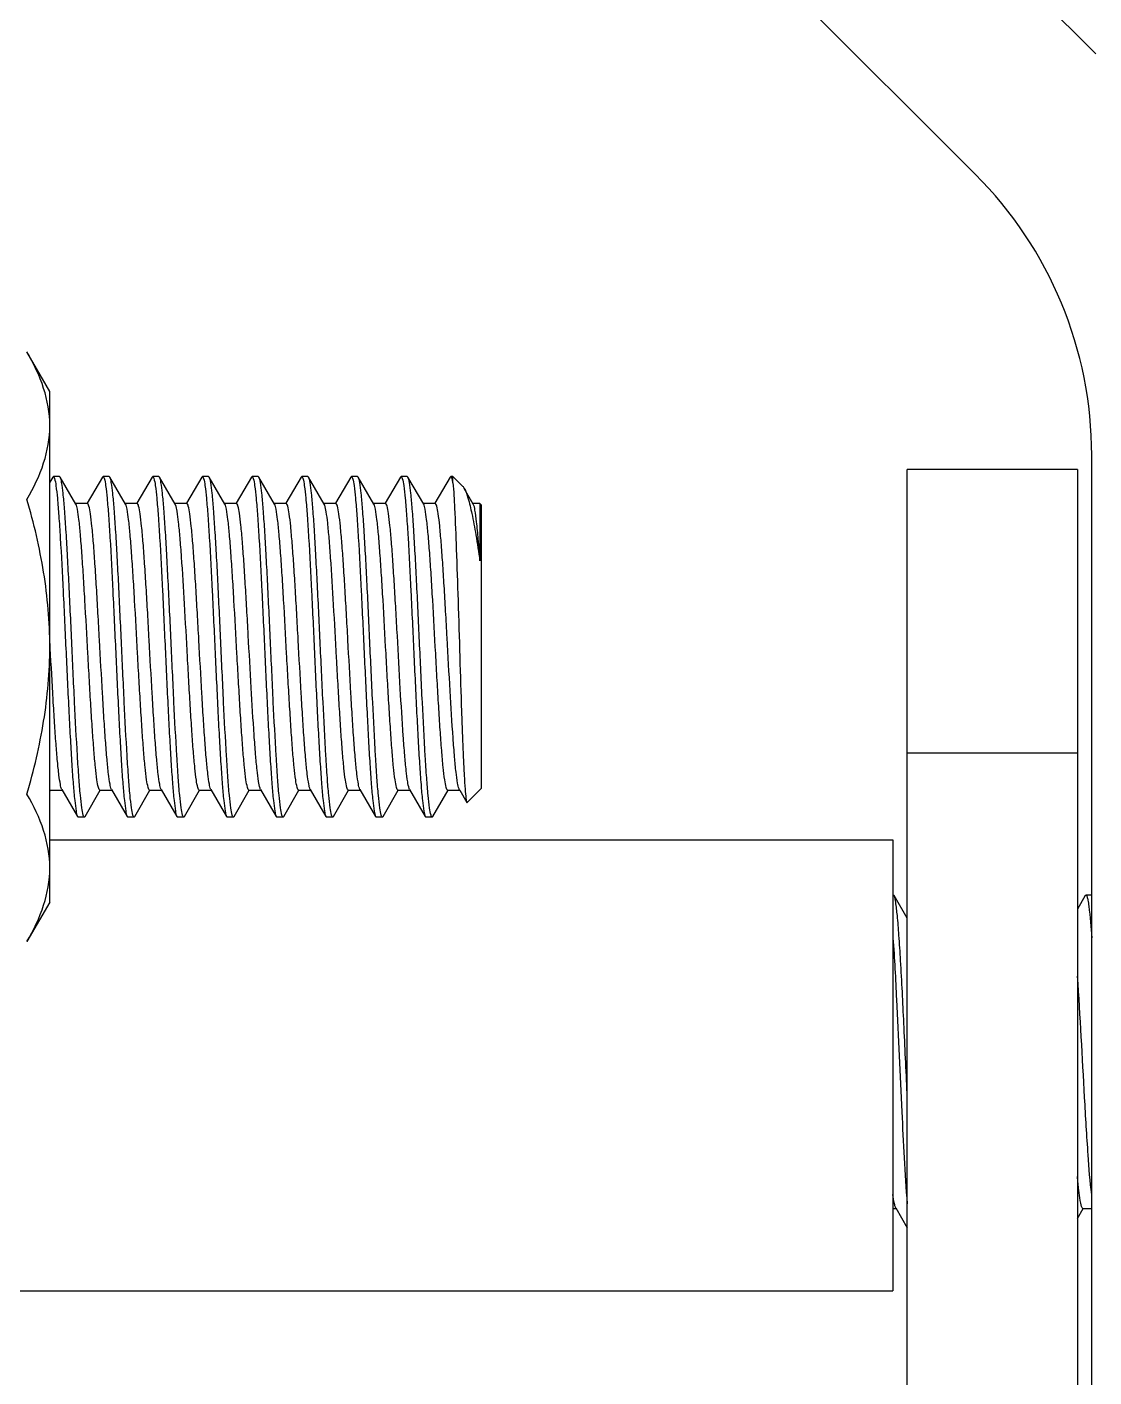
# Model space of a CAD drawing. Extents: x -191212 to 1245715665, y -234495 to 250873.
# Drawn here: x 180592.1 to 180719.2, y 130495.1 to 130656 of the extents above; entities that cross this region are included whole.
import ezdxf

# ---------------------------------------------------------------- set-up
doc = ezdxf.new("R2010")
doc.units = 0
doc.header["$LTSCALE"] = 500
doc.layers.get('0').update_dxf_attribs({"linetype": 'CONTINUOUS'})
doc.layers.add('PUB_TEXT', color=7, linetype='CONTINUOUS')

# ---------------------------------------------------------------- blocks, each defined once
blk = doc.blocks.new('deeeeee')
at = {"linetype": 'Continuous'}
for p, q in [((-471557.75, -353673.87), (-471428.16, -353803.46)), ((-471449.73, -353825.02), (-471579.32, -353695.43)), ((-471615.4, -353863.91), (-471619.48, -353856.83)), ((-471615.4, -353955.36), (-471615.4, -353863.91)), ((-471428.89, -354091.31), (-471428.89, -353875.33)), ((-471461.92, -354209.06), (-471461.92, -353877.87)), ((-471431.43, -353877.87), (-471461.92, -353877.87)), ((-471431.43, -353877.87), (-471431.43, -354345.41)), ((-471614.88, -353879.24), (-471615.4, -353880.14)), ((-471614.88, -353879.24), (-471614.76, -353879.14)), ((-471613.65, -353879.14), (-471614.76, -353879.14)), ((-471613.65, -353879.14), (-471614.76, -353879.14)), ((-471614.76, -353879.14), (-471614.75, -353879.14)), ((-471613.54, -353879.24), (-471613.65, -353879.14)), ((-471610.73, -353884.09), (-471613.54, -353879.24)), ((-471605.98, -353879.24), (-471608.71, -353883.94)), ((-471605.98, -353879.24), (-471605.87, -353879.14)), ((-471604.76, -353879.14), (-471605.87, -353879.14)), ((-471604.76, -353879.14), (-471605.87, -353879.14)), ((-471605.87, -353879.14), (-471605.85, -353879.14)), ((-471604.64, -353879.24), (-471604.76, -353879.14)), ((-471601.84, -353884.09), (-471604.64, -353879.24)), ((-471597.09, -353879.24), (-471599.81, -353883.94)), ((-471597.09, -353879.24), (-471596.98, -353879.14)), ((-471595.86, -353879.14), (-471596.98, -353879.14)), ((-471595.86, -353879.14), (-471596.98, -353879.14)), ((-471596.98, -353879.14), (-471596.96, -353879.14)), ((-471595.75, -353879.24), (-471595.86, -353879.14)), ((-471592.94, -353884.09), (-471595.75, -353879.24)), ((-471588.2, -353879.24), (-471590.92, -353883.94)), ((-471588.2, -353879.24), (-471588.08, -353879.14)), ((-471586.97, -353879.14), (-471588.08, -353879.14)), ((-471586.97, -353879.14), (-471588.08, -353879.14)), ((-471588.08, -353879.14), (-471588.07, -353879.14)), ((-471586.86, -353879.24), (-471586.97, -353879.14)), ((-471584.05, -353884.09), (-471586.86, -353879.24)), ((-471579.3, -353879.24), (-471582.03, -353883.94)), ((-471579.3, -353879.24), (-471579.19, -353879.14)), ((-471578.08, -353879.14), (-471579.19, -353879.14)), ((-471578.08, -353879.14), (-471579.19, -353879.14)), ((-471579.19, -353879.14), (-471579.17, -353879.14)), ((-471577.96, -353879.24), (-471578.08, -353879.14)), ((-471575.16, -353884.09), (-471577.96, -353879.24)), ((-471570.41, -353879.24), (-471573.13, -353883.94)), ((-471570.41, -353879.24), (-471570.3, -353879.14)), ((-471569.18, -353879.14), (-471570.3, -353879.14)), ((-471569.18, -353879.14), (-471570.3, -353879.14)), ((-471570.3, -353879.14), (-471570.28, -353879.14)), ((-471569.07, -353879.24), (-471569.18, -353879.14)), ((-471566.26, -353884.09), (-471569.07, -353879.24)), ((-471561.52, -353879.24), (-471564.24, -353883.94)), ((-471561.52, -353879.24), (-471561.4, -353879.14)), ((-471560.29, -353879.14), (-471561.4, -353879.14)), ((-471560.29, -353879.14), (-471561.4, -353879.14)), ((-471561.4, -353879.14), (-471561.38, -353879.14)), ((-471560.18, -353879.24), (-471560.29, -353879.14)), ((-471557.37, -353884.09), (-471560.18, -353879.24)), ((-471552.62, -353879.24), (-471555.35, -353883.94)), ((-471552.62, -353879.24), (-471552.51, -353879.14)), ((-471551.4, -353879.14), (-471552.51, -353879.14)), ((-471551.4, -353879.14), (-471552.51, -353879.14)), ((-471552.51, -353879.14), (-471552.49, -353879.14)), ((-471551.28, -353879.24), (-471551.4, -353879.14)), ((-471548.47, -353884.09), (-471551.28, -353879.24)), ((-471543.73, -353879.24), (-471546.45, -353883.94)), ((-471543.61, -353879.14), (-471543.73, -353879.24)), ((-471543.23, -353879.14), (-471543.61, -353879.14)), ((-471541.51, -353880.86), (-471543.23, -353879.14)), ((-471543.23, -353880.25), (-471543.23, -353879.14)), ((-471539.58, -353884.09), (-471541.22, -353881.26)), ((-471608.66, -353883.97), (-471610.8, -353883.97)), ((-471599.76, -353883.97), (-471601.9, -353883.97)), ((-471590.87, -353883.97), (-471593.01, -353883.97)), ((-471592.87, -353884.23), (-471592.94, -353884.09)), ((-471581.98, -353883.97), (-471584.12, -353883.97)), ((-471573.08, -353883.97), (-471575.22, -353883.97)), ((-471564.19, -353883.97), (-471566.33, -353883.97)), ((-471566.18, -353884.27), (-471566.26, -353884.09)), ((-471555.3, -353883.97), (-471557.44, -353883.97)), ((-471546.4, -353883.97), (-471548.54, -353883.97)), ((-471538.4, -353883.97), (-471539.65, -353883.97)), ((-471538.15, -353884.22), (-471538.4, -353883.97)), ((-471538.4, -353883.97), (-471538.4, -353894.23)), ((-471538.15, -353884.22), (-471538.15, -353935.04)), ((-471615.33, -353909.63), (-471615.4, -353908.39)), ((-471615.31, -353909.95), (-471615.33, -353909.63)), ((-471431.43, -353928.69), (-471461.92, -353928.69)), ((-471615.4, -353935.56), (-471615.26, -353935.33)), ((-471615.31, -353935.3), (-471613.17, -353935.3)), ((-471613.24, -353935.18), (-471610.43, -353940.03)), ((-471609.09, -353940.03), (-471606.37, -353935.33)), ((-471606.42, -353935.3), (-471604.28, -353935.3)), ((-471604.34, -353935.18), (-471601.54, -353940.03)), ((-471600.2, -353940.03), (-471597.47, -353935.33)), ((-471597.52, -353935.3), (-471595.38, -353935.3)), ((-471595.45, -353935.18), (-471592.64, -353940.03)), ((-471591.3, -353940.03), (-471588.58, -353935.33)), ((-471588.63, -353935.3), (-471586.49, -353935.3)), ((-471586.56, -353935.18), (-471583.75, -353940.03)), ((-471582.41, -353940.03), (-471579.69, -353935.33)), ((-471579.74, -353935.3), (-471577.6, -353935.3)), ((-471577.66, -353935.18), (-471574.86, -353940.03)), ((-471573.52, -353940.03), (-471570.79, -353935.33)), ((-471570.84, -353935.3), (-471568.7, -353935.3)), ((-471568.77, -353935.18), (-471565.96, -353940.03)), ((-471564.62, -353940.03), (-471561.9, -353935.33)), ((-471561.95, -353935.3), (-471559.81, -353935.3)), ((-471559.88, -353935.18), (-471557.07, -353940.03)), ((-471555.73, -353940.03), (-471553.01, -353935.33)), ((-471553.06, -353935.3), (-471550.92, -353935.3)), ((-471550.98, -353935.18), (-471551.06, -353935)), ((-471550.98, -353935.18), (-471548.18, -353940.03)), ((-471546.84, -353940.03), (-471544.11, -353935.33)), ((-471544.16, -353935.3), (-471542.02, -353935.3)), ((-471542.09, -353935.18), (-471542.13, -353935.09)), ((-471542.09, -353935.18), (-471542.02, -353935.3)), ((-471542.02, -353935.3), (-471540.73, -353937.52)), ((-471538.15, -353935.04), (-471540.66, -353937.55)), ((-471540.73, -353937.52), (-471540.66, -353937.55)), ((-471610.43, -353940.03), (-471610.32, -353940.13)), ((-471609.2, -353940.13), (-471610.32, -353940.13)), ((-471609.2, -353940.13), (-471610.32, -353940.13)), ((-471609.2, -353940.13), (-471609.22, -353940.12)), ((-471609.09, -353940.03), (-471609.2, -353940.13)), ((-471601.54, -353940.03), (-471601.42, -353940.13)), ((-471600.31, -353940.13), (-471601.42, -353940.13)), ((-471600.31, -353940.13), (-471601.42, -353940.13)), ((-471600.31, -353940.13), (-471600.33, -353940.12)), ((-471600.2, -353940.03), (-471600.31, -353940.13)), ((-471592.64, -353940.03), (-471592.53, -353940.13)), ((-471591.42, -353940.13), (-471592.53, -353940.13)), ((-471591.42, -353940.13), (-471592.53, -353940.13)), ((-471591.42, -353940.13), (-471591.43, -353940.12)), ((-471591.3, -353940.03), (-471591.42, -353940.13)), ((-471583.75, -353940.03), (-471583.64, -353940.13)), ((-471582.52, -353940.13), (-471583.64, -353940.13)), ((-471582.52, -353940.13), (-471583.64, -353940.13)), ((-471582.52, -353940.13), (-471582.54, -353940.12)), ((-471582.41, -353940.03), (-471582.52, -353940.13)), ((-471574.86, -353940.03), (-471574.74, -353940.13)), ((-471573.63, -353940.13), (-471574.74, -353940.13)), ((-471573.63, -353940.13), (-471574.74, -353940.13)), ((-471573.63, -353940.13), (-471573.65, -353940.12)), ((-471573.52, -353940.03), (-471573.63, -353940.13)), ((-471565.96, -353940.03), (-471565.85, -353940.13)), ((-471564.74, -353940.13), (-471565.85, -353940.13)), ((-471564.74, -353940.13), (-471565.85, -353940.13)), ((-471564.74, -353940.13), (-471564.75, -353940.12)), ((-471564.62, -353940.03), (-471564.74, -353940.13)), ((-471557.07, -353940.03), (-471556.96, -353940.13)), ((-471555.84, -353940.13), (-471556.96, -353940.13)), ((-471555.84, -353940.13), (-471556.96, -353940.13)), ((-471555.84, -353940.13), (-471555.86, -353940.12)), ((-471555.73, -353940.03), (-471555.84, -353940.13)), ((-471548.18, -353940.03), (-471548.06, -353940.13)), ((-471546.95, -353940.13), (-471548.06, -353940.13)), ((-471546.95, -353940.13), (-471548.06, -353940.13)), ((-471546.95, -353940.13), (-471546.97, -353940.12)), ((-471546.84, -353940.03), (-471546.95, -353940.13)), ((-471615.4, -353944.19), (-471464.46, -353944.19)), ((-471464.46, -353944.19), (-471464.46, -354024.99)), ((-471615.4, -353955.36), (-471619.48, -353962.44)), ((-471464.26, -353954.2), (-471464.38, -353954.1)), ((-471461.92, -353958.24), (-471464.26, -353954.2)), ((-471430.03, -353954.2), (-471431.43, -353956.62)), ((-471430.03, -353954.2), (-471429.91, -353954.1)), ((-471428.8, -353954.1), (-471429.91, -353954.1)), ((-471428.8, -353954.1), (-471429.91, -353954.1)), ((-471464.46, -354010.26), (-471463.83, -354010.26)), ((-471463.96, -354010.14), (-471461.92, -354013.67)), ((-471431.43, -354012.04), (-471430.39, -354010.26)), ((-471430.46, -354010.26), (-471428.89, -354010.26)), ((-471662.98, -354024.99), (-471464.46, -354024.99))]:
    blk.add_line(p, q, dxfattribs=at)
blk.add_arc((-471500.03, -353875.33), 71.15, 0, 45, dxfattribs=at)
for points, knots in [([(-471615.4, -353870.03), (-471615.4, -353867.78), (-471616.24, -353863.11), (-471618.28, -353858.9), (-471619.48, -353856.83)], [0, 0, 0, 0, 0.485069, 1, 1, 1, 1]), ([(-471619.48, -353883.23), (-471618.28, -353881.16), (-471616.24, -353876.95), (-471615.4, -353872.29), (-471615.4, -353870.03)], [0, 0, 0, 0, 0.514931, 1, 1, 1, 1]), ([(-471614.75, -353879.14), (-471614.73, -353879.15), (-471614.62, -353879.23), (-471614.59, -353879.36), (-471614.56, -353879.47)], [0, 0, 0, 0, 0.14607, 1, 1, 1, 1]), ([(-471614.56, -353879.47), (-471614.42, -353879.89), (-471614.25, -353881.09), (-471614, -353883.32), (-471613.76, -353886.43), (-471613.4, -353891.99), (-471612.98, -353900.15), (-471612.5, -353910.59), (-471612.08, -353919.47), (-471611.73, -353926.15), (-471611.48, -353930.45), (-471611.23, -353934.05), (-471611, -353936.87), (-471610.73, -353938.75), (-471610.59, -353939.74), (-471610.43, -353940.03)], [0, 0, 0, 0, 0.021893, 0.059338, 0.11121, 0.175832, 0.33449, 0.514559, 0.692469, 0.77323, 0.844901, 0.90513, 0.951948, 0.983856, 1, 1, 1, 1]), ([(-471609.41, -353939.8), (-471609.55, -353939.38), (-471609.72, -353938.18), (-471609.97, -353935.95), (-471610.21, -353932.84), (-471610.57, -353927.28), (-471610.99, -353919.13), (-471611.47, -353908.68), (-471611.88, -353899.8), (-471612.23, -353893.12), (-471612.48, -353888.82), (-471612.74, -353885.21), (-471612.96, -353882.4), (-471613.23, -353880.52), (-471613.37, -353879.52), (-471613.54, -353879.24)], [0, 0, 0, 0, 0.02187, 0.059297, 0.111154, 0.175764, 0.334422, 0.514507, 0.692435, 0.773208, 0.844889, 0.905123, 0.951944, 0.983855, 1, 1, 1, 1]), ([(-471605.85, -353879.14), (-471605.83, -353879.15), (-471605.73, -353879.23), (-471605.7, -353879.36), (-471605.66, -353879.46)], [0, 0, 0, 0, 0.146483, 1, 1, 1, 1]), ([(-471605.66, -353879.46), (-471605.53, -353879.88), (-471605.35, -353881.08), (-471605.1, -353883.31), (-471604.86, -353886.42), (-471604.5, -353891.98), (-471604.09, -353900.13), (-471603.6, -353910.58), (-471603.19, -353919.46), (-471602.84, -353926.14), (-471602.59, -353930.45), (-471602.34, -353934.05), (-471602.11, -353936.87), (-471601.84, -353938.75), (-471601.7, -353939.74), (-471601.54, -353940.03)], [0, 0, 0, 0, 0.021833, 0.05923, 0.111064, 0.175659, 0.33431, 0.514413, 0.692368, 0.773157, 0.844855, 0.905103, 0.951934, 0.983852, 1, 1, 1, 1]), ([(-471600.52, -353939.8), (-471600.65, -353939.38), (-471600.83, -353938.18), (-471601.08, -353935.95), (-471601.32, -353932.84), (-471601.68, -353927.28), (-471602.09, -353919.12), (-471602.58, -353908.67), (-471602.99, -353899.8), (-471603.34, -353893.12), (-471603.59, -353888.82), (-471603.84, -353885.21), (-471604.07, -353882.4), (-471604.34, -353880.52), (-471604.48, -353879.52), (-471604.64, -353879.24)], [0, 0, 0, 0, 0.02189, 0.059333, 0.111204, 0.175825, 0.334482, 0.514553, 0.692464, 0.773225, 0.844897, 0.905128, 0.951947, 0.983856, 1, 1, 1, 1]), ([(-471596.96, -353879.14), (-471596.94, -353879.15), (-471596.84, -353879.23), (-471596.8, -353879.36), (-471596.77, -353879.46)], [0, 0, 0, 0, 0.14739, 1, 1, 1, 1]), ([(-471596.77, -353879.46), (-471596.64, -353879.87), (-471596.46, -353881.06), (-471596.21, -353883.29), (-471595.97, -353886.39), (-471595.61, -353891.95), (-471595.19, -353900.1), (-471594.71, -353910.56), (-471594.3, -353919.44), (-471593.95, -353926.13), (-471593.7, -353930.44), (-471593.44, -353934.05), (-471593.22, -353936.87), (-471592.95, -353938.75), (-471592.81, -353939.74), (-471592.64, -353940.03)], [0, 0, 0, 0, 0.021699, 0.058987, 0.110742, 0.175283, 0.333897, 0.514056, 0.692114, 0.772961, 0.844719, 0.905022, 0.951896, 0.98384, 1, 1, 1, 1]), ([(-471591.62, -353939.8), (-471591.76, -353939.38), (-471591.93, -353938.19), (-471592.18, -353935.96), (-471592.42, -353932.85), (-471592.78, -353927.29), (-471593.2, -353919.13), (-471593.68, -353908.68), (-471594.1, -353899.8), (-471594.45, -353893.12), (-471594.7, -353888.82), (-471594.95, -353885.21), (-471595.18, -353882.4), (-471595.45, -353880.52), (-471595.59, -353879.52), (-471595.75, -353879.24)], [0, 0, 0, 0, 0.021836, 0.059237, 0.111077, 0.175677, 0.334321, 0.514424, 0.692372, 0.773156, 0.844853, 0.905103, 0.951936, 0.983852, 1, 1, 1, 1]), ([(-471588.07, -353879.14), (-471588.05, -353879.15), (-471587.94, -353879.23), (-471587.91, -353879.36), (-471587.88, -353879.47)], [0, 0, 0, 0, 0.146196, 1, 1, 1, 1]), ([(-471587.88, -353879.47), (-471587.74, -353879.89), (-471587.57, -353881.08), (-471587.32, -353883.32), (-471587.08, -353886.43), (-471586.72, -353891.98), (-471586.3, -353900.14), (-471585.81, -353910.59), (-471585.4, -353919.47), (-471585.05, -353926.15), (-471584.8, -353930.45), (-471584.55, -353934.05), (-471584.32, -353936.87), (-471584.05, -353938.75), (-471583.91, -353939.74), (-471583.75, -353940.03)], [0, 0, 0, 0, 0.021874, 0.059306, 0.111169, 0.175785, 0.334437, 0.514518, 0.69244, 0.773206, 0.844885, 0.905122, 0.951944, 0.983855, 1, 1, 1, 1]), ([(-471582.73, -353939.81), (-471582.86, -353939.39), (-471583.04, -353938.2), (-471583.29, -353935.97), (-471583.53, -353932.87), (-471583.89, -353927.31), (-471584.31, -353919.16), (-471584.79, -353908.7), (-471585.2, -353899.82), (-471585.55, -353893.13), (-471585.8, -353888.83), (-471586.06, -353885.22), (-471586.28, -353882.4), (-471586.55, -353880.52), (-471586.69, -353879.52), (-471586.86, -353879.24)], [0, 0, 0, 0, 0.021728, 0.059039, 0.110811, 0.175364, 0.333989, 0.514137, 0.692171, 0.773007, 0.844751, 0.905041, 0.951904, 0.983842, 1, 1, 1, 1]), ([(-471579.17, -353879.14), (-471579.15, -353879.15), (-471579.05, -353879.23), (-471579.01, -353879.36), (-471578.98, -353879.47)], [0, 0, 0, 0, 0.146015, 1, 1, 1, 1]), ([(-471578.98, -353879.47), (-471578.85, -353879.89), (-471578.67, -353881.09), (-471578.42, -353883.32), (-471578.18, -353886.43), (-471577.82, -353891.99), (-471577.41, -353900.15), (-471576.92, -353910.6), (-471576.51, -353919.47), (-471576.16, -353926.15), (-471575.91, -353930.45), (-471575.66, -353934.05), (-471575.43, -353936.87), (-471575.16, -353938.75), (-471575.02, -353939.74), (-471574.86, -353940.03)], [0, 0, 0, 0, 0.021902, 0.059353, 0.11123, 0.175855, 0.334516, 0.514581, 0.692484, 0.773243, 0.844911, 0.905136, 0.951951, 0.983857, 1, 1, 1, 1]), ([(-471573.84, -353939.8), (-471573.97, -353939.38), (-471574.15, -353938.18), (-471574.4, -353935.95), (-471574.64, -353932.84), (-471575, -353927.28), (-471575.41, -353919.12), (-471575.9, -353908.67), (-471576.31, -353899.8), (-471576.66, -353893.12), (-471576.91, -353888.82), (-471577.16, -353885.21), (-471577.39, -353882.4), (-471577.66, -353880.52), (-471577.8, -353879.52), (-471577.96, -353879.24)], [0, 0, 0, 0, 0.021885, 0.059324, 0.11119, 0.175807, 0.334466, 0.514541, 0.692458, 0.773225, 0.8449, 0.90513, 0.951948, 0.983856, 1, 1, 1, 1]), ([(-471570.28, -353879.14), (-471570.26, -353879.15), (-471570.16, -353879.23), (-471570.12, -353879.36), (-471570.09, -353879.46)], [0, 0, 0, 0, 0.146759, 1, 1, 1, 1]), ([(-471570.09, -353879.46), (-471569.96, -353879.88), (-471569.78, -353881.07), (-471569.53, -353883.3), (-471569.29, -353886.41), (-471568.93, -353891.97), (-471568.51, -353900.12), (-471568.03, -353910.58), (-471567.62, -353919.46), (-471567.27, -353926.14), (-471567.02, -353930.44), (-471566.76, -353934.05), (-471566.54, -353936.87), (-471566.27, -353938.75), (-471566.13, -353939.74), (-471565.96, -353940.03)], [0, 0, 0, 0, 0.021792, 0.059156, 0.110966, 0.175545, 0.334187, 0.514308, 0.692293, 0.7731, 0.844815, 0.905079, 0.951923, 0.983848, 1, 1, 1, 1]), ([(-471564.94, -353939.8), (-471565.08, -353939.38), (-471565.25, -353938.18), (-471565.5, -353935.95), (-471565.74, -353932.84), (-471566.1, -353927.28), (-471566.52, -353919.12), (-471567, -353908.67), (-471567.42, -353899.8), (-471567.77, -353893.12), (-471568.01, -353888.82), (-471568.27, -353885.21), (-471568.5, -353882.4), (-471568.77, -353880.52), (-471568.91, -353879.52), (-471569.07, -353879.24)], [0, 0, 0, 0, 0.021878, 0.059312, 0.111177, 0.175794, 0.334448, 0.514526, 0.692445, 0.773211, 0.844888, 0.905123, 0.951945, 0.983855, 1, 1, 1, 1]), ([(-471561.38, -353879.14), (-471561.37, -353879.15), (-471561.26, -353879.23), (-471561.23, -353879.36), (-471561.2, -353879.46)], [0, 0, 0, 0, 0.146768, 1, 1, 1, 1]), ([(-471561.2, -353879.46), (-471561.06, -353879.88), (-471560.89, -353881.07), (-471560.64, -353883.3), (-471560.4, -353886.41), (-471560.04, -353891.97), (-471559.62, -353900.12), (-471559.13, -353910.58), (-471558.72, -353919.46), (-471558.37, -353926.14), (-471558.12, -353930.44), (-471557.87, -353934.05), (-471557.64, -353936.87), (-471557.37, -353938.75), (-471557.23, -353939.74), (-471557.07, -353940.03)], [0, 0, 0, 0, 0.021791, 0.059155, 0.110967, 0.175548, 0.334182, 0.514304, 0.692288, 0.773093, 0.844809, 0.905077, 0.951923, 0.983848, 1, 1, 1, 1]), ([(-471556.05, -353939.81), (-471556.18, -353939.39), (-471556.36, -353938.19), (-471556.61, -353935.97), (-471556.85, -353932.86), (-471557.21, -353927.31), (-471557.63, -353919.15), (-471558.11, -353908.69), (-471558.52, -353899.81), (-471558.87, -353893.13), (-471559.12, -353888.83), (-471559.38, -353885.22), (-471559.6, -353882.4), (-471559.87, -353880.52), (-471560.01, -353879.52), (-471560.18, -353879.24)], [0, 0, 0, 0, 0.021768, 0.059112, 0.11091, 0.17548, 0.33411, 0.514241, 0.692243, 0.773059, 0.844786, 0.905063, 0.951916, 0.983846, 1, 1, 1, 1]), ([(-471552.49, -353879.14), (-471552.47, -353879.15), (-471552.37, -353879.23), (-471552.33, -353879.36), (-471552.3, -353879.47)], [0, 0, 0, 0, 0.146155, 1, 1, 1, 1]), ([(-471552.3, -353879.47), (-471552.17, -353879.89), (-471551.99, -353881.08), (-471551.74, -353883.32), (-471551.5, -353886.43), (-471551.14, -353891.99), (-471550.73, -353900.14), (-471550.24, -353910.59), (-471549.83, -353919.47), (-471549.48, -353926.15), (-471549.23, -353930.45), (-471548.97, -353934.05), (-471548.75, -353936.87), (-471548.48, -353938.75), (-471548.34, -353939.74), (-471548.18, -353940.03)], [0, 0, 0, 0, 0.02188, 0.059316, 0.111182, 0.1758, 0.334454, 0.51453, 0.692448, 0.773213, 0.844889, 0.905123, 0.951945, 0.983855, 1, 1, 1, 1]), ([(-471547.15, -353939.81), (-471547.29, -353939.39), (-471547.46, -353938.2), (-471547.71, -353935.97), (-471547.95, -353932.86), (-471548.32, -353927.31), (-471548.73, -353919.15), (-471549.22, -353908.69), (-471549.63, -353899.81), (-471549.98, -353893.13), (-471550.23, -353888.83), (-471550.48, -353885.22), (-471550.71, -353882.4), (-471550.98, -353880.52), (-471551.12, -353879.52), (-471551.28, -353879.24)], [0, 0, 0, 0, 0.021766, 0.059108, 0.110903, 0.175472, 0.334108, 0.51424, 0.692244, 0.773062, 0.844789, 0.905064, 0.951915, 0.983846, 1, 1, 1, 1]), ([(-471543.51, -353879.23), (-471543.52, -353879.21), (-471543.55, -353879.17), (-471543.6, -353879.14), (-471543.61, -353879.14)], [0, 0, 0, 0, 0.595459, 1, 1, 1, 1]), ([(-471543.23, -353880.25), (-471543.25, -353880.13), (-471543.32, -353879.79), (-471543.39, -353879.43), (-471543.51, -353879.23)], [0, 0, 0, 0, 0.346578, 1, 1, 1, 1]), ([(-471543.23, -353880.25), (-471543.08, -353881.77), (-471542.88, -353885.73), (-471542.59, -353892.77), (-471542.31, -353901.64), (-471542.01, -353911.34), (-471541.76, -353919.42), (-471541.55, -353925.43), (-471541.4, -353929.25), (-471541.23, -353932.43), (-471541.11, -353934.88), (-471540.91, -353936.47), (-471540.86, -353937.3), (-471540.73, -353937.52)], [0, 0, 0, 0, 0.079873, 0.207357, 0.368394, 0.544526, 0.714953, 0.791458, 0.858883, 0.915067, 0.958179, 0.986787, 1, 1, 1, 1]), ([(-471615.4, -353909.63), (-471615.4, -353905.17), (-471616.18, -353896.23), (-471618.24, -353887.52), (-471619.48, -353883.23)], [0, 0, 0, 0, 0.499896, 1, 1, 1, 1]), ([(-471541.22, -353881.26), (-471540.91, -353881.79), (-471540.41, -353883.31), (-471539.75, -353886.1), (-471539.07, -353889.86), (-471538.63, -353892.69), (-471538.4, -353894.23)], [0, 0, 0, 0, 0.139011, 0.356589, 0.647179, 1, 1, 1, 1]), ([(-471606.42, -353935.3), (-471606.48, -353935.3), (-471606.61, -353935.12), (-471606.78, -353934.53), (-471607.02, -353933.17), (-471607.26, -353930.97), (-471607.52, -353927.98), (-471607.78, -353924.34), (-471608.05, -353920.17), (-471608.31, -353915.61), (-471608.66, -353909.26), (-471609.01, -353902.96), (-471609.37, -353896.96), (-471609.63, -353893.03), (-471609.89, -353889.7), (-471610.13, -353887.08), (-471610.41, -353885.31), (-471610.57, -353884.36), (-471610.73, -353884.09)], [0, 0, 0, 0, 0.003456, 0.010692, 0.037889, 0.081613, 0.140406, 0.212192, 0.2944, 0.384075, 0.477989, 0.664972, 0.751304, 0.828651, 0.894236, 0.945722, 0.981321, 1, 1, 1, 1]), ([(-471604.34, -353935.18), (-471604.51, -353934.9), (-471604.67, -353933.96), (-471604.94, -353932.18), (-471605.18, -353929.56), (-471605.45, -353926.24), (-471605.71, -353922.31), (-471606.07, -353916.3), (-471606.41, -353910.01), (-471606.76, -353903.65), (-471607.03, -353899.1), (-471607.29, -353894.92), (-471607.55, -353891.28), (-471607.81, -353888.29), (-471608.06, -353886.1), (-471608.29, -353884.74), (-471608.47, -353884.15), (-471608.6, -353883.97), (-471608.66, -353883.97)], [0, 0, 0, 0, 0.01868, 0.054278, 0.105764, 0.171348, 0.248694, 0.335027, 0.52201, 0.615925, 0.705601, 0.787809, 0.859593, 0.918386, 0.962109, 0.989306, 0.996546, 1, 1, 1, 1]), ([(-471597.52, -353935.3), (-471597.58, -353935.3), (-471597.71, -353935.11), (-471597.89, -353934.53), (-471598.12, -353933.17), (-471598.37, -353930.97), (-471598.63, -353927.98), (-471598.89, -353924.34), (-471599.15, -353920.17), (-471599.42, -353915.61), (-471599.77, -353909.26), (-471600.11, -353902.96), (-471600.47, -353896.96), (-471600.73, -353893.03), (-471601, -353889.7), (-471601.24, -353887.08), (-471601.51, -353885.31), (-471601.67, -353884.36), (-471601.84, -353884.09)], [0, 0, 0, 0, 0.003456, 0.010693, 0.037891, 0.081614, 0.140408, 0.212192, 0.2944, 0.384075, 0.47799, 0.664974, 0.751306, 0.828653, 0.894237, 0.945723, 0.981321, 1, 1, 1, 1]), ([(-471595.45, -353935.18), (-471595.61, -353934.9), (-471595.77, -353933.96), (-471596.05, -353932.18), (-471596.29, -353929.56), (-471596.55, -353926.24), (-471596.81, -353922.31), (-471597.17, -353916.3), (-471597.52, -353910.01), (-471597.87, -353903.65), (-471598.13, -353899.1), (-471598.4, -353894.92), (-471598.66, -353891.28), (-471598.92, -353888.29), (-471599.16, -353886.1), (-471599.4, -353884.74), (-471599.57, -353884.15), (-471599.7, -353883.97), (-471599.76, -353883.97)], [0, 0, 0, 0, 0.018679, 0.054277, 0.105763, 0.171348, 0.248694, 0.335027, 0.52201, 0.615925, 0.7056, 0.787807, 0.859593, 0.918386, 0.96211, 0.989308, 0.996544, 1, 1, 1, 1]), ([(-471588.63, -353935.3), (-471588.69, -353935.3), (-471588.82, -353935.12), (-471588.99, -353934.55), (-471589.22, -353933.23), (-471589.46, -353931.1), (-471589.72, -353928.2), (-471589.97, -353924.65), (-471590.23, -353920.58), (-471590.49, -353916.13), (-471590.84, -353909.88), (-471591.25, -353902.32), (-471591.68, -353895.19), (-471592.05, -353890.32), (-471592.3, -353887.59), (-471592.56, -353885.64), (-471592.74, -353884.59), (-471592.87, -353884.23)], [0, 0, 0, 0, 0.003387, 0.010439, 0.0369, 0.079457, 0.136743, 0.2068, 0.287199, 0.375139, 0.467553, 0.652855, 0.817457, 0.884687, 0.938635, 0.97747, 1, 1, 1, 1]), ([(-471586.56, -353935.18), (-471586.72, -353934.9), (-471586.88, -353933.96), (-471587.15, -353932.18), (-471587.39, -353929.56), (-471587.66, -353926.24), (-471587.92, -353922.31), (-471588.28, -353916.3), (-471588.62, -353910.01), (-471588.98, -353903.65), (-471589.24, -353899.1), (-471589.5, -353894.92), (-471589.77, -353891.28), (-471590.03, -353888.29), (-471590.27, -353886.1), (-471590.51, -353884.74), (-471590.68, -353884.15), (-471590.81, -353883.97), (-471590.87, -353883.97)], [0, 0, 0, 0, 0.01868, 0.054279, 0.105765, 0.17135, 0.248697, 0.335029, 0.522011, 0.615926, 0.705601, 0.787809, 0.859595, 0.918388, 0.962111, 0.989308, 0.996545, 1, 1, 1, 1]), ([(-471579.74, -353935.3), (-471579.8, -353935.3), (-471579.93, -353935.12), (-471580.1, -353934.53), (-471580.34, -353933.17), (-471580.58, -353930.97), (-471580.84, -353927.98), (-471581.1, -353924.34), (-471581.37, -353920.17), (-471581.63, -353915.61), (-471581.98, -353909.26), (-471582.33, -353902.96), (-471582.69, -353896.96), (-471582.95, -353893.03), (-471583.21, -353889.7), (-471583.45, -353887.08), (-471583.73, -353885.31), (-471583.89, -353884.36), (-471584.05, -353884.09)], [0, 0, 0, 0, 0.003455, 0.010692, 0.037889, 0.081612, 0.140406, 0.212191, 0.294399, 0.384075, 0.477989, 0.664972, 0.751304, 0.82865, 0.894235, 0.945722, 0.981321, 1, 1, 1, 1]), ([(-471577.76, -353934.96), (-471577.89, -353934.57), (-471578.08, -353933.48), (-471578.33, -353931.46), (-471578.58, -353928.69), (-471578.94, -353923.78), (-471579.37, -353916.66), (-471579.78, -353909.13), (-471580.13, -353902.93), (-471580.38, -353898.51), (-471580.64, -353894.48), (-471580.9, -353890.98), (-471581.15, -353888.11), (-471581.39, -353886.01), (-471581.62, -353884.71), (-471581.79, -353884.14), (-471581.92, -353883.97), (-471581.98, -353883.97)], [0, 0, 0, 0, 0.024104, 0.064245, 0.119183, 0.187069, 0.352029, 0.536643, 0.62845, 0.715691, 0.795361, 0.864724, 0.921406, 0.963495, 0.989662, 0.996639, 1, 1, 1, 1]), ([(-471570.84, -353935.3), (-471570.9, -353935.3), (-471571.03, -353935.11), (-471571.21, -353934.53), (-471571.44, -353933.17), (-471571.69, -353930.97), (-471571.95, -353927.98), (-471572.21, -353924.34), (-471572.47, -353920.17), (-471572.74, -353915.61), (-471573.09, -353909.26), (-471573.43, -353902.96), (-471573.79, -353896.96), (-471574.05, -353893.03), (-471574.32, -353889.7), (-471574.56, -353887.08), (-471574.83, -353885.31), (-471574.99, -353884.36), (-471575.16, -353884.09)], [0, 0, 0, 0, 0.003456, 0.010693, 0.037891, 0.081614, 0.140408, 0.212193, 0.2944, 0.384075, 0.47799, 0.664974, 0.751306, 0.828653, 0.894237, 0.945723, 0.981321, 1, 1, 1, 1]), ([(-471568.77, -353935.18), (-471568.93, -353934.9), (-471569.09, -353933.96), (-471569.36, -353932.18), (-471569.61, -353929.56), (-471569.87, -353926.24), (-471570.13, -353922.31), (-471570.49, -353916.3), (-471570.84, -353910.01), (-471571.19, -353903.65), (-471571.45, -353899.1), (-471571.72, -353894.92), (-471571.98, -353891.28), (-471572.24, -353888.29), (-471572.48, -353886.1), (-471572.72, -353884.74), (-471572.89, -353884.15), (-471573.02, -353883.97), (-471573.08, -353883.97)], [0, 0, 0, 0, 0.018679, 0.054277, 0.105763, 0.171347, 0.248694, 0.335027, 0.52201, 0.615925, 0.7056, 0.787807, 0.859592, 0.918386, 0.962109, 0.989307, 0.996544, 1, 1, 1, 1]), ([(-471561.95, -353935.3), (-471562.01, -353935.3), (-471562.13, -353935.12), (-471562.31, -353934.55), (-471562.54, -353933.25), (-471562.78, -353931.13), (-471563.03, -353928.24), (-471563.29, -353924.72), (-471563.55, -353920.67), (-471563.81, -353916.24), (-471564.15, -353910.02), (-471564.57, -353902.47), (-471564.99, -353895.35), (-471565.36, -353890.46), (-471565.61, -353887.7), (-471565.86, -353885.72), (-471566.04, -353884.65), (-471566.18, -353884.27)], [0, 0, 0, 0, 0.003373, 0.010385, 0.036689, 0.078996, 0.13596, 0.205646, 0.285655, 0.373222, 0.465313, 0.650248, 0.815042, 0.882623, 0.937099, 0.976631, 1, 1, 1, 1]), ([(-471559.88, -353935.18), (-471560.04, -353934.9), (-471560.2, -353933.96), (-471560.47, -353932.18), (-471560.71, -353929.56), (-471560.98, -353926.24), (-471561.24, -353922.31), (-471561.6, -353916.3), (-471561.94, -353910.01), (-471562.3, -353903.65), (-471562.56, -353899.1), (-471562.82, -353894.92), (-471563.08, -353891.28), (-471563.35, -353888.29), (-471563.59, -353886.1), (-471563.83, -353884.74), (-471564, -353884.15), (-471564.13, -353883.97), (-471564.19, -353883.97)], [0, 0, 0, 0, 0.01868, 0.054279, 0.105765, 0.17135, 0.248697, 0.335029, 0.522011, 0.615925, 0.705601, 0.787809, 0.859595, 0.918388, 0.962111, 0.989308, 0.996545, 1, 1, 1, 1]), ([(-471553.06, -353935.3), (-471553.12, -353935.3), (-471553.25, -353935.12), (-471553.42, -353934.53), (-471553.66, -353933.17), (-471553.9, -353930.97), (-471554.16, -353927.98), (-471554.42, -353924.34), (-471554.68, -353920.17), (-471554.95, -353915.61), (-471555.3, -353909.26), (-471555.64, -353902.96), (-471556.01, -353896.96), (-471556.27, -353893.03), (-471556.53, -353889.7), (-471556.77, -353887.08), (-471557.05, -353885.31), (-471557.21, -353884.36), (-471557.37, -353884.09)], [0, 0, 0, 0, 0.003455, 0.010692, 0.037889, 0.081612, 0.140405, 0.212191, 0.294399, 0.384075, 0.477989, 0.664971, 0.751303, 0.82865, 0.894235, 0.945721, 0.98132, 1, 1, 1, 1]), ([(-471551.06, -353935), (-471551.2, -353934.63), (-471551.38, -353933.56), (-471551.64, -353931.58), (-471551.88, -353928.83), (-471552.25, -353923.94), (-471552.68, -353916.81), (-471553.09, -353909.27), (-471553.44, -353903.04), (-471553.7, -353898.6), (-471553.96, -353894.55), (-471554.21, -353891.03), (-471554.47, -353888.14), (-471554.71, -353886.02), (-471554.94, -353884.71), (-471555.11, -353884.14), (-471555.24, -353883.97), (-471555.3, -353883.97)], [0, 0, 0, 0, 0.023269, 0.062718, 0.117132, 0.184671, 0.349442, 0.534421, 0.62655, 0.714161, 0.794217, 0.863947, 0.920949, 0.963286, 0.989608, 0.996625, 1, 1, 1, 1]), ([(-471544.16, -353935.3), (-471544.22, -353935.3), (-471544.35, -353935.11), (-471544.53, -353934.53), (-471544.76, -353933.17), (-471545.01, -353930.97), (-471545.27, -353927.98), (-471545.53, -353924.34), (-471545.79, -353920.17), (-471546.06, -353915.61), (-471546.41, -353909.26), (-471546.75, -353902.96), (-471547.11, -353896.96), (-471547.37, -353893.03), (-471547.64, -353889.7), (-471547.88, -353887.08), (-471548.15, -353885.31), (-471548.31, -353884.36), (-471548.47, -353884.09)], [0, 0, 0, 0, 0.003455, 0.010693, 0.037891, 0.081614, 0.140407, 0.212192, 0.2944, 0.384075, 0.47799, 0.664974, 0.751306, 0.828653, 0.894237, 0.945723, 0.981321, 1, 1, 1, 1]), ([(-471542.13, -353935.09), (-471542.28, -353934.76), (-471542.46, -353933.75), (-471542.72, -353931.86), (-471542.96, -353929.16), (-471543.34, -353924.31), (-471543.76, -353917.18), (-471544.18, -353909.6), (-471544.53, -353903.32), (-471544.79, -353898.83), (-471545.05, -353894.72), (-471545.31, -353891.14), (-471545.57, -353888.21), (-471545.81, -353886.06), (-471546.04, -353884.72), (-471546.22, -353884.15), (-471546.34, -353883.97), (-471546.4, -353883.97)], [0, 0, 0, 0, 0.021222, 0.058965, 0.112084, 0.178762, 0.343059, 0.528931, 0.621852, 0.710377, 0.791385, 0.862024, 0.919818, 0.962768, 0.989477, 0.996588, 1, 1, 1, 1]), ([(-471538.4, -353894.23), (-471538.49, -353892.93), (-471538.67, -353890.61), (-471538.93, -353887.56), (-471539.23, -353885.5), (-471539.4, -353884.4), (-471539.58, -353884.09)], [0, 0, 0, 0, 0.382915, 0.68479, 0.89301, 1, 1, 1, 1]), ([(-471619.48, -353936.03), (-471618.24, -353931.74), (-471616.18, -353923.04), (-471615.4, -353914.1), (-471615.4, -353909.63)], [0, 0, 0, 0, 0.500104, 1, 1, 1, 1]), ([(-471613.24, -353935.18), (-471613.39, -353934.92), (-471613.55, -353934.04), (-471613.81, -353932.37), (-471614.04, -353929.93), (-471614.3, -353926.82), (-471614.55, -353923.14), (-471614.9, -353917.45), (-471615.14, -353913), (-471615.31, -353909.95)], [0, 0, 0, 0, 0.035817, 0.103405, 0.201006, 0.325505, 0.472815, 0.638061, 1, 1, 1, 1]), ([(-471615.4, -353949.23), (-471615.4, -353946.98), (-471616.24, -353942.32), (-471618.28, -353938.11), (-471619.48, -353936.03)], [0, 0, 0, 0, 0.485069, 1, 1, 1, 1]), ([(-471615.31, -353935.3), (-471615.33, -353935.3), (-471615.36, -353935.29), (-471615.38, -353935.26), (-471615.4, -353935.25)], [0, 0, 0, 0, 0.445368, 1, 1, 1, 1]), ([(-471609.22, -353940.12), (-471609.24, -353940.12), (-471609.35, -353940.04), (-471609.38, -353939.9), (-471609.41, -353939.8)], [0, 0, 0, 0, 0.146229, 1, 1, 1, 1]), ([(-471600.33, -353940.12), (-471600.35, -353940.12), (-471600.45, -353940.04), (-471600.48, -353939.9), (-471600.52, -353939.8)], [0, 0, 0, 0, 0.146092, 1, 1, 1, 1]), ([(-471591.43, -353940.12), (-471591.45, -353940.12), (-471591.56, -353940.04), (-471591.59, -353939.91), (-471591.62, -353939.8)], [0, 0, 0, 0, 0.146465, 1, 1, 1, 1]), ([(-471582.54, -353940.12), (-471582.56, -353940.12), (-471582.66, -353940.04), (-471582.7, -353939.91), (-471582.73, -353939.81)], [0, 0, 0, 0, 0.147196, 1, 1, 1, 1]), ([(-471573.65, -353940.12), (-471573.67, -353940.12), (-471573.77, -353940.04), (-471573.8, -353939.9), (-471573.84, -353939.8)], [0, 0, 0, 0, 0.146127, 1, 1, 1, 1]), ([(-471564.75, -353940.12), (-471564.77, -353940.12), (-471564.88, -353940.04), (-471564.91, -353939.9), (-471564.94, -353939.8)], [0, 0, 0, 0, 0.146169, 1, 1, 1, 1]), ([(-471555.86, -353940.12), (-471555.88, -353940.12), (-471555.98, -353940.04), (-471556.02, -353939.91), (-471556.05, -353939.81)], [0, 0, 0, 0, 0.146926, 1, 1, 1, 1]), ([(-471546.97, -353940.12), (-471546.98, -353940.12), (-471547.09, -353940.04), (-471547.12, -353939.91), (-471547.15, -353939.81)], [0, 0, 0, 0, 0.146938, 1, 1, 1, 1]), ([(-471619.48, -353962.44), (-471618.28, -353960.36), (-471616.24, -353956.15), (-471615.4, -353951.49), (-471615.4, -353949.23)], [0, 0, 0, 0, 0.514931, 1, 1, 1, 1]), ([(-471461.92, -353989.58), (-471462.12, -353985.41), (-471462.48, -353977.49), (-471462.94, -353968.06), (-471463.36, -353961.62), (-471463.61, -353958.11), (-471463.92, -353955.78), (-471464.06, -353954.54), (-471464.26, -353954.2)], [0, 0, 0, 0, 0.352979, 0.670269, 0.798336, 0.89849, 0.966549, 1, 1, 1, 1]), ([(-471429.91, -353954.1), (-471429.89, -353954.1), (-471429.82, -353954.15), (-471429.79, -353954.22), (-471429.77, -353954.26)], [0, 0, 0, 0, 0.372755, 1, 1, 1, 1]), ([(-471429.77, -353954.26), (-471429.75, -353954.3), (-471429.66, -353954.54), (-471429.61, -353954.79), (-471429.57, -353955)], [0, 0, 0, 0, 0.179445, 1, 1, 1, 1]), ([(-471429.57, -353955), (-471429.5, -353955.36), (-471429.18, -353957.61), (-471429.02, -353959.88), (-471428.89, -353961.78)], [0, 0, 0, 0, 0.162909, 1, 1, 1, 1]), ([(-471464.46, -353961.78), (-471464.2, -353965.46), (-471463.66, -353975.84), (-471462.93, -353991.71), (-471462.36, -354003.91), (-471461.92, -354009.39)], [0, 0, 0, 0, 0.231876, 0.654001, 1, 1, 1, 1]), ([(-471428.89, -354007.74), (-471429.19, -354005.38), (-471429.61, -353999.59), (-471430.4, -353986.55), (-471430.92, -353975.87), (-471431.43, -353968.64)], [0, 0, 0, 0, 0.181921, 0.444719, 1, 1, 1, 1]), ([(-471430.46, -354010.26), (-471430.61, -354010.26), (-471430.79, -354009.56), (-471431, -354008.62), (-471431.22, -354006.72), (-471431.36, -354005.33), (-471431.43, -354004.51)], [0, 0, 0, 0, 0.07557, 0.268534, 0.579327, 1, 1, 1, 1]), ([(-471464.11, -354009.76), (-471464.14, -354009.64), (-471464.3, -354008.97), (-471464.39, -354008.29), (-471464.46, -354007.74)], [0, 0, 0, 0, 0.181659, 1, 1, 1, 1]), ([(-471463.96, -354010.14), (-471463.99, -354010.09), (-471464.05, -354009.96), (-471464.09, -354009.83), (-471464.11, -354009.76)], [0, 0, 0, 0, 0.424647, 1, 1, 1, 1])]:
    blk.add_open_spline(points, degree=3, knots=knots, dxfattribs=at)
for points in [[(-471541.51, -353880.86), (-471541.39, -353880.98), (-471541.3, -353881.12), (-471541.22, -353881.26)], [(-471577.66, -353935.18), (-471577.7, -353935.11), (-471577.73, -353935.03), (-471577.76, -353934.96)]]:
    blk.add_open_spline(points, degree=3, dxfattribs=at)

msp = doc.modelspace()

# ---------------------------------------------------------------- block references
at = {"layer": 'PUB_TEXT', "xscale": 0.6652800000000001, "yscale": 0.6652800000000001, "zscale": 0.6652800000000001}
msp.add_blockref('deeeeee', (494351.1, 366031.13), dxfattribs=at)

doc.saveas('drawing.dxf')
